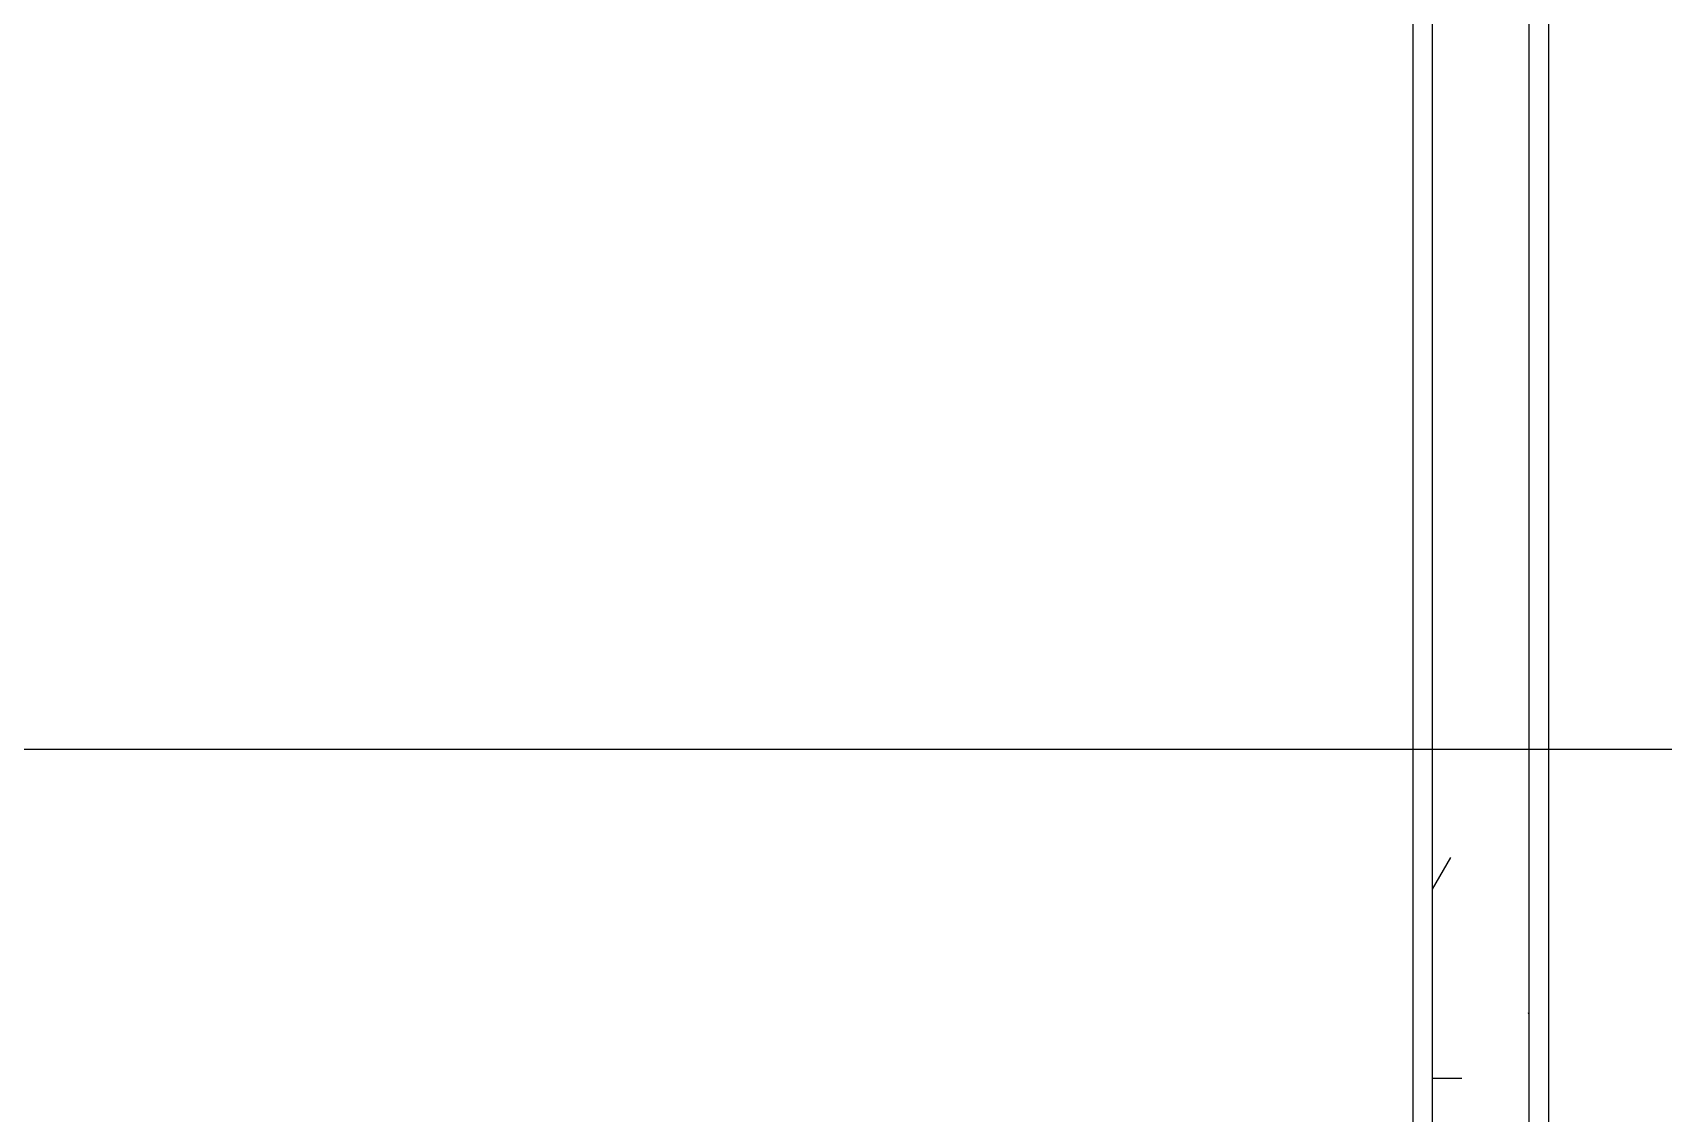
# Model space of a CAD drawing. Header units: millimetres. Extents: x -145636 to 131102, y -135903 to -7470.
# Drawn here: x 25841 to 27942, y -26375 to -24983 of the extents above; entities that cross this region are included whole.
import ezdxf

# ---------------------------------------------------------------- set-up
doc = ezdxf.new("R2010")
doc.units = ezdxf.units.MM
doc.layers.add('M_ARCHI', color=8, linetype='Continuous')

# ---------------------------------------------------------------- blocks, each defined once
blk = doc.blocks.new('RF Archi 21.10.2024')
at = {"layer": 'M_ARCHI', "color": 8}
for p, q in [((-138786, -25375.2), (-138786, -138101)), ((-138636, -44403.5), (-138636, -41228.5)), ((-138611, -44403.5), (-138611, -41228.5)), ((-138636, -43803.5), (-138636, -41253.5)), ((-138761, -41353.5), (-138761, -43703.5)), ((-142053.5, -42311.1), (-131314.5, -42311.1))]:
    blk.add_line(p, q, dxfattribs=at)
at = {"layer": 'M_ARCHI', "color": 8, "linetype": 'Continuous'}
for p, q in [((-138737.6, -42450.9), (-138761, -42491.5)), ((-138636, -42653.1), (-138637.2, -42651.1)), ((-138761, -42735.1), (-138722.8, -42735.1))]:
    blk.add_line(p, q, dxfattribs=at)

msp = doc.modelspace()

# ---------------------------------------------------------------- block references
at = {"layer": 'M_ARCHI', "color": 8, "linetype": 'Continuous'}
msp.add_blockref('RF Archi 21.10.2024', (166405.7, 16405.4), dxfattribs=at)

doc.saveas('drawing.dxf')
